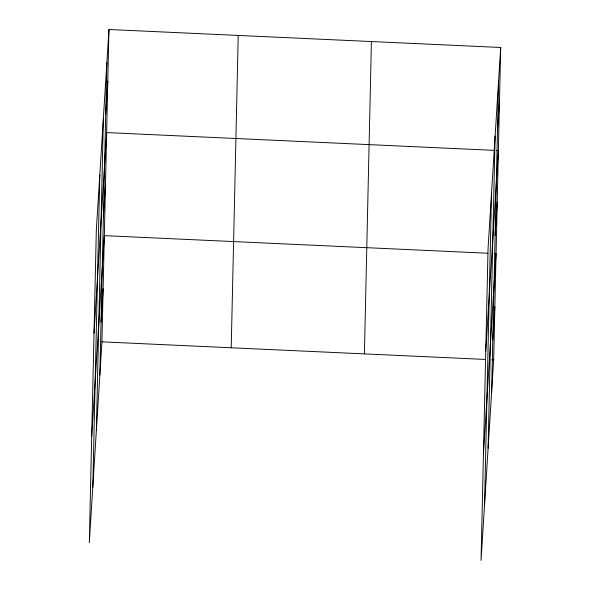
<?xml version="1.0" encoding="UTF-8"?>
<svg xmlns="http://www.w3.org/2000/svg" width="590" height="590" viewBox="0 0 590 590"><rect width="100%" height="100%" fill="white"/><g stroke="black" fill="none" stroke-linecap="round" stroke-linejoin="round"><path stroke-width="0.89" d="M92.792 487.281L99.806 174.942M96.369 430.375L103.383 118.029M99.843 375.137L106.856 62.798M108.951 29.5L96.325 230.181L89.311 542.52L101.937 341.839L108.951 29.5L500.689 47.48L493.675 359.819L481.049 560.5L488.063 248.161L500.689 47.48M231.214 347.776L238.227 35.43M364.399 353.882L371.412 41.543M484.523 505.261L491.536 192.923M488.1 448.348L495.113 136.01M491.581 393.11L498.594 80.771M105.698 114.335L107.793 81.037M94.017 333.254L106.635 132.573L494.73 150.384M103.39 217.4L105.485 184.109M91.701 436.327L104.327 235.646L487.864 253.243M101.038 322.037L103.132 288.739M497.436 132.308L499.531 99.017M485.747 351.234L498.373 150.553L496.551 150.465M495.121 235.381L497.215 202.09M483.431 454.307L496.057 253.619L494.236 253.538M492.768 340.017L494.863 306.719M101.937 341.839L485.481 359.443M491.853 359.73L493.675 359.819"/></g></svg>
